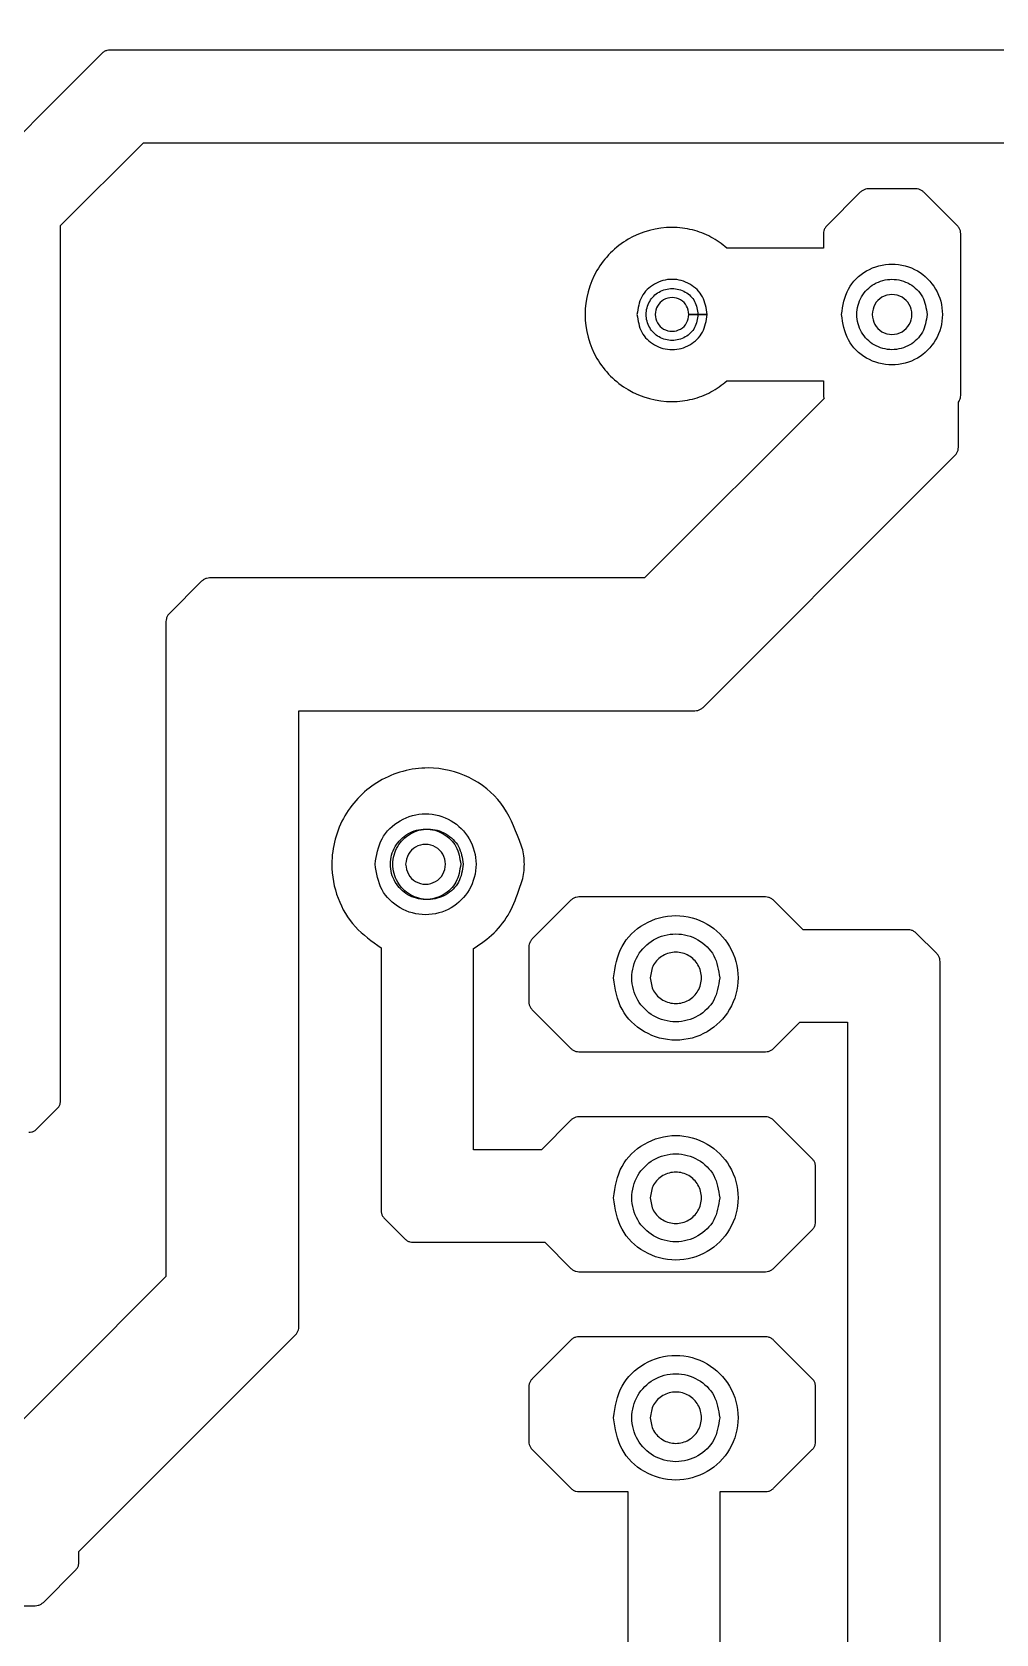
# Model space of a CAD drawing. Extents: x 3 to 107, y 3 to 87.
# Drawn here: x 17.96 to 29.1, y 43.29 to 61.79 of the extents above; entities that cross this region are included whole.
import ezdxf

# ---------------------------------------------------------------- set-up
doc = ezdxf.new("R2010")
doc.units = 0
doc.layers.add('ScottBernardi_VCdelay_PCB', color=7, linetype='CONTINUOUS')

msp = doc.modelspace()

# ---------------------------------------------------------------- linework, layer by layer
at = {"layer": 'ScottBernardi_VCdelay_PCB', "color": 7}
for points in [[(99.234272, 65.809989), (95.007642, 61.583006), (18.862322, 61.583006)], [(18.768836, 61.5442), (18.651008, 61.426372), (17.263181, 60.038544)], [(18.293292, 49.452036), (18.293292, 59.557003), (19.250378, 60.514089), (35.004375, 60.514089), (35.004375, 59.794069), (35.004375, 59.794069)], [(19.510375, 54.982533), (19.510375, 47.417214), (17.243425, 45.150264), (5.536847, 45.150264), (5.536847, 60.429422), (8.729133, 60.429422), (8.946797, 60.212111)], [(28.172481, 59.980689), (27.625322, 59.980689)], [(27.531836, 59.941883), (27.144839, 59.555239)], [(28.652964, 59.555239), (28.265967, 59.941883)], [(27.106033, 59.4614), (27.106033, 59.297006), (25.99055, 59.297006)], [(28.691769, 57.593794), (28.691769, 59.4614)], [(25.763361, 58.529714), (25.552047, 58.529714), (25.763361, 58.529714)], [(25.99055, 57.762422), (27.106033, 57.762422), (27.106033, 57.593794)], [(27.112736, 57.559928), (25.039814, 55.486653), (20.014494, 55.486653)], [(28.664958, 56.996542), (28.664958, 57.5183)], [(25.714325, 53.991228), (28.253972, 56.531228), (28.626153, 56.903056)], [(19.921008, 55.447847), (19.549181, 55.076019)], [(21.044958, 46.836542), (21.044958, 53.952422), (25.620486, 53.952422)], [(24.187503, 51.763436), (23.741239, 51.316819)], [(26.436461, 51.802242), (24.280989, 51.802242)], [(28.085344, 51.422653), (26.870731, 51.422653), (26.529947, 51.763436)], [(28.414486, 51.148544), (28.178831, 51.383847)], [(21.995694, 51.214867), (21.995694, 48.182036)], [(24.187503, 49.223436), (23.847072, 48.883006), (23.064611, 48.883006), (23.064611, 51.206047)], [(23.702433, 51.223333), (23.702433, 50.592214)], [(38.814375, 51.198992), (38.814375, 42.533006), (28.453292, 42.533006), (28.453292, 51.055058)], [(23.741239, 50.498728), (24.187503, 50.052464), (24.187503, 50.052464)], [(26.529947, 50.052464), (26.831925, 50.354089), (27.384375, 50.354089), (27.384375, 41.832036)], [(24.280989, 50.013658), (26.436461, 50.013658)], [(18.018831, 49.122894), (18.254486, 49.35855)], [(26.436461, 49.262242), (24.280989, 49.262242)], [(26.976564, 48.777172), (26.529947, 49.223436)], [(27.015369, 48.052567), (27.015369, 48.683686)], [(22.0345, 48.08855), (22.270156, 47.852894)], [(26.529947, 47.512464), (26.976564, 47.958728)], [(22.363642, 47.814089), (23.885878, 47.814089), (24.187503, 47.512464)], [(24.280989, 47.473658), (26.436461, 47.473658)], [(20.634325, 46.371228), (21.006153, 46.743056)], [(24.187503, 46.683789), (23.741239, 46.237172)], [(26.436461, 46.722594), (24.280989, 46.722594)], [(26.976564, 46.237172), (26.529947, 46.683789)], [(18.504958, 44.120506), (18.504958, 44.241861), (20.633619, 46.370875)], [(23.702433, 46.143686), (23.702433, 45.512567)], [(27.015369, 45.512567), (27.015369, 46.143686)], [(23.741239, 45.419081), (24.187503, 44.972817)], [(26.529947, 44.972817), (26.976564, 45.419081)], [(24.280989, 44.934011), (24.844375, 44.934011), (24.844375, 39.292036)], [(42.624375, 41.039344), (42.624375, 39.992653), (25.913292, 39.992653), (25.913292, 44.934011), (26.436461, 44.934011)], [(18.094325, 43.654839), (18.466153, 44.026667)], [(26.352147, 12.254089), (28.967289, 12.254089), (29.924375, 11.297003), (29.924375, 5.9563), (9.262533, 5.9563), (9.262533, 8.878711), (5.536847, 8.878711), (5.536847, 43.616033), (18.000486, 43.616033)]]:
    msp.add_lwpolyline(points, dxfattribs=at)
for points, knots in [([(18.862322, 61.583006), (18.850735, 61.582092), (18.827697, 61.580275), (18.795113, 61.566688), (18.777612, 61.55171), (18.768836, 61.5442)], [0, 0, 0, 0, 0.034731, 0.069054, 0.103576, 0.103576, 0.103576, 0.103576]), ([(27.625322, 59.980689), (27.613739, 59.979799), (27.590715, 59.978029), (27.558048, 59.964551), (27.540601, 59.949463), (27.531836, 59.941883)], [0, 0, 0, 0, 0.034721, 0.069014, 0.103632, 0.103632, 0.103632, 0.103632]), ([(28.265967, 59.941883), (28.257175, 59.949463), (28.239672, 59.964555), (28.207002, 59.977998), (28.18401, 59.97979), (28.172481, 59.980689)], [0, 0, 0, 0, 0.03468, 0.069045, 0.103611, 0.103611, 0.103611, 0.103611]), ([(25.99055, 59.297006), (25.930588, 59.342503), (25.809884, 59.434091), (25.591536, 59.515705), (25.26192, 59.55698), (24.830739, 59.440211), (24.447004, 59.056073), (24.30365, 58.529681), (24.447025, 58.003268), (24.830686, 57.618983), (25.261914, 57.502038), (25.591567, 57.543444), (25.809876, 57.625266), (25.930586, 57.716902), (25.99055, 57.762422)], [0, 0, 0, 0, 0.224862, 0.452647, 0.689308, 1.214824, 1.725267, 2.250719, 2.776259, 3.286822, 3.812362, 4.049034, 4.276881, 4.501794, 4.501794, 4.501794, 4.501794]), ([(27.144839, 59.555239), (27.137332, 59.546376), (27.122386, 59.52873), (27.108768, 59.496064), (27.106948, 59.472992), (27.106033, 59.4614)], [0, 0, 0, 0, 0.03472, 0.069127, 0.103871, 0.103871, 0.103871, 0.103871]), ([(28.691769, 59.4614), (28.690855, 59.472992), (28.689034, 59.496064), (28.675417, 59.52873), (28.660471, 59.546376), (28.652964, 59.555239)], [0, 0, 0, 0, 0.034744, 0.069151, 0.103871, 0.103871, 0.103871, 0.103871]), ([(27.314878, 58.529714), (27.330962, 58.427029), (27.362671, 58.224582), (27.594545, 58.001689), (27.897129, 57.918619), (28.202908, 58.001689), (28.425378, 58.224581), (28.508397, 58.529636), (28.425343, 58.834652), (28.202874, 59.057395), (27.897129, 59.140455), (27.594578, 59.057395), (27.362714, 58.834653), (27.330973, 58.632315), (27.314878, 58.529714)], [0, 0, 0, 0, 0.304625, 0.600576, 0.905137, 1.209697, 1.505649, 1.810273, 2.114659, 2.410545, 2.715102, 3.01966, 3.315546, 3.619931, 3.619931, 3.619931, 3.619931]), ([(25.763361, 58.529714), (25.752152, 58.601169), (25.730053, 58.74205), (25.568723, 58.897087), (25.357632, 58.95485), (25.146531, 58.897066), (24.985019, 58.742103), (24.962857, 58.601176), (24.951619, 58.529714)], [0, 0, 0, 0, 0.211974, 0.417928, 0.629902, 0.841963, 1.048038, 1.260036, 1.260036, 1.260036, 1.260036]), ([(28.304067, 58.529714), (28.292887, 58.601343), (28.270855, 58.742494), (28.109073, 58.897878), (27.89804, 58.955517), (27.684789, 58.897878), (27.52953, 58.742496), (27.471845, 58.52968), (27.529551, 58.316849), (27.684736, 58.161304), (27.89804, 58.103508), (28.109125, 58.161305), (28.270839, 58.316848), (28.292882, 58.45806), (28.304067, 58.529714)], [0, 0, 0, 0, 0.21246, 0.418673, 0.631132, 0.843592, 1.049805, 1.262265, 1.474813, 1.681146, 1.89363, 2.106113, 2.312447, 2.524995, 2.524995, 2.524995, 2.524995]), ([(25.657528, 58.529714), (25.649294, 58.582547), (25.633068, 58.686669), (25.51374, 58.801382), (25.357951, 58.843903), (25.200537, 58.801303), (25.085831, 58.686741), (25.043065, 58.529636), (25.085795, 58.372492), (25.200504, 58.257781), (25.357952, 58.215171), (25.513773, 58.257702), (25.633111, 58.372566), (25.649306, 58.476797), (25.657528, 58.529714)], [0, 0, 0, 0, 0.156707, 0.308835, 0.465714, 0.622529, 0.774834, 0.931585, 1.088576, 1.240944, 1.397763, 1.554645, 1.706839, 1.863785, 1.863785, 1.863785, 1.863785]), ([(25.657528, 58.529714), (25.649294, 58.582547), (25.633068, 58.686669), (25.51374, 58.801382), (25.357951, 58.843903), (25.200537, 58.801303), (25.085831, 58.686741), (25.043065, 58.529636), (25.085795, 58.372492), (25.200504, 58.257781), (25.357952, 58.215171), (25.513773, 58.257702), (25.633111, 58.372566), (25.649306, 58.476797), (25.657528, 58.529714)], [0, 0, 0, 0, 0.156707, 0.308835, 0.465714, 0.622529, 0.774834, 0.931585, 1.088576, 1.240944, 1.397763, 1.554645, 1.706839, 1.863785, 1.863785, 1.863785, 1.863785]), ([(25.552047, 58.529714), (25.546691, 58.495465), (25.536134, 58.427958), (25.458764, 58.353655), (25.357846, 58.326038), (25.255862, 58.353656), (25.181629, 58.427956), (25.15397, 58.52967), (25.181686, 58.631361), (25.255842, 58.705674), (25.357846, 58.733438), (25.458784, 58.705673), (25.536075, 58.631363), (25.546675, 58.563904), (25.552047, 58.529714)], [0, 0, 0, 0, 0.101593, 0.200247, 0.30184, 0.403433, 0.502087, 0.60368, 0.705122, 0.803831, 0.905444, 1.007058, 1.105767, 1.207209, 1.207209, 1.207209, 1.207209]), ([(27.667656, 58.529714), (27.673998, 58.570197), (27.686505, 58.650038), (27.777993, 58.737992), (27.897455, 58.770752), (28.018175, 58.737993), (28.105965, 58.650037), (28.138682, 58.529636), (28.106001, 58.409196), (28.018208, 58.321091), (27.897455, 58.288321), (27.77796, 58.321091), (27.686463, 58.409197), (27.673986, 58.489147), (27.667656, 58.529714)], [0, 0, 0, 0, 0.1201, 0.236862, 0.357134, 0.477407, 0.594168, 0.714269, 0.834609, 0.951435, 1.071711, 1.191986, 1.308813, 1.429153, 1.429153, 1.429153, 1.429153]), ([(24.951619, 58.529714), (24.962862, 58.458227), (24.985036, 58.317239), (25.146478, 58.162117), (25.357632, 58.104175), (25.568776, 58.162096), (25.730036, 58.317292), (25.752147, 58.458234), (25.763361, 58.529714)], [0, 0, 0, 0, 0.212086, 0.418281, 0.630366, 0.842364, 1.048439, 1.2605, 1.2605, 1.2605, 1.2605]), ([(27.106033, 57.593794), (27.106281, 57.589934), (27.106776, 57.582211), (27.109718, 57.571012), (27.111734, 57.563608), (27.112736, 57.559928)], [0, 0, 0, 0, 0.011577, 0.023162, 0.034613, 0.034613, 0.034613, 0.034613]), ([(28.664958, 57.5183), (28.669898, 57.52589), (28.679733, 57.541002), (28.689679, 57.566631), (28.69107, 57.584703), (28.691769, 57.593794)], [0, 0, 0, 0, 0.027149, 0.054055, 0.081291, 0.081291, 0.081291, 0.081291]), ([(28.626153, 56.903056), (28.633663, 56.911831), (28.648641, 56.929332), (28.662228, 56.961917), (28.664045, 56.984955), (28.664958, 56.996542)], [0, 0, 0, 0, 0.034522, 0.068845, 0.103576, 0.103576, 0.103576, 0.103576]), ([(20.014494, 55.486653), (20.002989, 55.485757), (19.980043, 55.48397), (19.947422, 55.470456), (19.929856, 55.455421), (19.921008, 55.447847)], [0, 0, 0, 0, 0.034487, 0.06878, 0.103585, 0.103585, 0.103585, 0.103585]), ([(19.549181, 55.076019), (19.54167, 55.067244), (19.526693, 55.049743), (19.513105, 55.017158), (19.511289, 54.99412), (19.510375, 54.982533)], [0, 0, 0, 0, 0.034522, 0.068845, 0.103576, 0.103576, 0.103576, 0.103576]), ([(25.620486, 53.952422), (25.632078, 53.953337), (25.65515, 53.955157), (25.687816, 53.968775), (25.705462, 53.983721), (25.714325, 53.991228)], [0, 0, 0, 0, 0.034744, 0.069151, 0.103871, 0.103871, 0.103871, 0.103871]), ([(23.594836, 52.454528), (23.535262, 52.605446), (23.41715, 52.904657), (23.023404, 53.216194), (22.508242, 53.336951), (21.956126, 53.186455), (21.531377, 52.762247), (21.389777, 52.239616), (21.475555, 51.784604), (21.678044, 51.438119), (21.889895, 51.289225), (21.995694, 51.214867)], [0, 0, 0, 0, 0.479822, 0.951297, 1.439329, 2.020598, 2.585126, 3.166159, 3.565004, 3.95021, 4.334497, 4.334497, 4.334497, 4.334497]), ([(21.92655, 52.179714), (21.942634, 52.077029), (21.974343, 51.874582), (22.206218, 51.651689), (22.508801, 51.568619), (22.81458, 51.651689), (23.037051, 51.874581), (23.120069, 52.179636), (23.037015, 52.484652), (22.814546, 52.707395), (22.508802, 52.790455), (22.20625, 52.707395), (21.974386, 52.484653), (21.942645, 52.282315), (21.92655, 52.179714)], [0, 0, 0, 0, 0.304625, 0.600576, 0.905137, 1.209697, 1.505649, 1.810273, 2.114659, 2.410545, 2.715102, 3.01966, 3.315546, 3.619931, 3.619931, 3.619931, 3.619931]), ([(22.915739, 52.179714), (22.904559, 52.251343), (22.882527, 52.392494), (22.720745, 52.547878), (22.509712, 52.605517), (22.296461, 52.547878), (22.141202, 52.392496), (22.083517, 52.17968), (22.141224, 51.966849), (22.296408, 51.811304), (22.509712, 51.753508), (22.720798, 51.811305), (22.882511, 51.966848), (22.904554, 52.10806), (22.915739, 52.179714)], [0, 0, 0, 0, 0.21246, 0.418673, 0.631132, 0.843592, 1.049805, 1.262265, 1.474813, 1.681146, 1.89363, 2.106113, 2.312447, 2.524995, 2.524995, 2.524995, 2.524995]), ([(22.945019, 52.179714), (22.933811, 52.251345), (22.911723, 52.392514), (22.749914, 52.547822), (22.538872, 52.605521), (22.325546, 52.547914), (22.170139, 52.392529), (22.112443, 52.17968), (22.170161, 51.966816), (22.325493, 51.811268), (22.538872, 51.753504), (22.749966, 51.811361), (22.911706, 51.966828), (22.933806, 52.108058), (22.945019, 52.179714)], [0, 0, 0, 0, 0.21248, 0.418749, 0.631057, 0.843756, 1.050034, 1.262497, 1.475049, 1.681447, 1.89417, 2.106502, 2.312891, 2.525459, 2.525459, 2.525459, 2.525459]), ([(22.279328, 52.179714), (22.28567, 52.220197), (22.298178, 52.300038), (22.389665, 52.387992), (22.509127, 52.420752), (22.629847, 52.387993), (22.717637, 52.300037), (22.750354, 52.179636), (22.717673, 52.059196), (22.62988, 51.971091), (22.509127, 51.938321), (22.389633, 51.971091), (22.298135, 52.059197), (22.285658, 52.139147), (22.279328, 52.179714)], [0, 0, 0, 0, 0.1201, 0.236862, 0.357134, 0.477407, 0.594168, 0.714269, 0.834609, 0.951435, 1.071711, 1.191986, 1.308813, 1.429153, 1.429153, 1.429153, 1.429153]), ([(23.594836, 51.904547), (23.60581, 51.933379), (23.627931, 51.991497), (23.6462, 52.084289), (23.652792, 52.179658), (23.646186, 52.275019), (23.627956, 52.367705), (23.605813, 52.425753), (23.594836, 52.454528)], [0, 0, 0, 0, 0.092412, 0.18628, 0.282452, 0.378455, 0.47231, 0.564562, 0.564562, 0.564562, 0.564562]), ([(23.064611, 51.206047), (23.146533, 51.261994), (23.310836, 51.374203), (23.495469, 51.618519), (23.561512, 51.808623), (23.594836, 51.904547)], [0, 0, 0, 0, 0.296348, 0.594357, 0.89789, 0.89789, 0.89789, 0.89789]), ([(24.280989, 51.802242), (24.269456, 51.801319), (24.24645, 51.799479), (24.213863, 51.785928), (24.196306, 51.770947), (24.187503, 51.763436)], [0, 0, 0, 0, 0.034575, 0.068971, 0.103555, 0.103555, 0.103555, 0.103555]), ([(26.529947, 51.763436), (26.521171, 51.770946), (26.50367, 51.785924), (26.471086, 51.799511), (26.448048, 51.801328), (26.436461, 51.802242)], [0, 0, 0, 0, 0.034522, 0.068845, 0.103576, 0.103576, 0.103576, 0.103576]), ([(24.680333, 50.867381), (24.700187, 50.740607), (24.739326, 50.490687), (25.025746, 50.215635), (25.399371, 50.113256), (25.776952, 50.215657), (26.051939, 50.490633), (26.154549, 50.867381), (26.051939, 51.244128), (25.776952, 51.519104), (25.399371, 51.621505), (25.025746, 51.519126), (24.739326, 51.244075), (24.700187, 50.994154), (24.680333, 50.867381)], [0, 0, 0, 0, 0.376067, 0.741375, 1.117442, 1.493597, 1.859025, 2.235116, 2.611207, 2.976635, 3.35279, 3.728857, 4.094165, 4.470232, 4.470232, 4.470232, 4.470232]), ([(23.741239, 51.316819), (23.733729, 51.308044), (23.718751, 51.290543), (23.705164, 51.257958), (23.703347, 51.23492), (23.702433, 51.223333)], [0, 0, 0, 0, 0.034522, 0.068845, 0.103576, 0.103576, 0.103576, 0.103576]), ([(25.908, 50.867381), (25.894009, 50.956858), (25.866427, 51.133249), (25.664278, 51.327487), (25.400467, 51.399683), (25.133881, 51.327487), (24.939894, 51.133247), (24.867715, 50.867336), (24.939837, 50.601403), (25.133901, 50.407176), (25.400467, 50.335127), (25.664258, 50.407175), (25.866485, 50.601405), (25.894025, 50.777845), (25.908, 50.867381)], [0, 0, 0, 0, 0.265423, 0.523245, 0.78884, 1.054435, 1.312257, 1.57768, 1.843255, 2.101021, 2.366596, 2.63217, 2.889937, 3.155511, 3.155511, 3.155511, 3.155511]), ([(28.178831, 51.383847), (28.170039, 51.391427), (28.152536, 51.406518), (28.119866, 51.419961), (28.096874, 51.421754), (28.085344, 51.422653)], [0, 0, 0, 0, 0.03468, 0.069045, 0.103611, 0.103611, 0.103611, 0.103611]), ([(25.103667, 50.867381), (25.111852, 50.919569), (25.127992, 51.02247), (25.245917, 51.135706), (25.399727, 51.177918), (25.555159, 51.135706), (25.668311, 51.022468), (25.710535, 50.867336), (25.668369, 50.712182), (25.555139, 50.598957), (25.399727, 50.556891), (25.245937, 50.598956), (25.127933, 50.712184), (25.111836, 50.815134), (25.103667, 50.867381)], [0, 0, 0, 0, 0.15482, 0.305267, 0.460088, 0.614908, 0.765355, 0.920175, 1.075147, 1.225539, 1.380338, 1.535138, 1.68553, 1.840501, 1.840501, 1.840501, 1.840501]), ([(28.453292, 51.055058), (28.452369, 51.066591), (28.450529, 51.089597), (28.436978, 51.122184), (28.421997, 51.139742), (28.414486, 51.148544)], [0, 0, 0, 0, 0.034575, 0.068971, 0.103555, 0.103555, 0.103555, 0.103555]), ([(23.702433, 50.592214), (23.703356, 50.580681), (23.705196, 50.557675), (23.718747, 50.525088), (23.733728, 50.507531), (23.741239, 50.498728)], [0, 0, 0, 0, 0.034575, 0.068971, 0.103555, 0.103555, 0.103555, 0.103555]), ([(24.187503, 50.052464), (24.196306, 50.044953), (24.213863, 50.029972), (24.24645, 50.016421), (24.269456, 50.014581), (24.280989, 50.013658)], [0, 0, 0, 0, 0.034585, 0.06898, 0.103555, 0.103555, 0.103555, 0.103555]), ([(26.436461, 50.013658), (26.448048, 50.014572), (26.471086, 50.016389), (26.50367, 50.029976), (26.521171, 50.044954), (26.529947, 50.052464)], [0, 0, 0, 0, 0.034731, 0.069054, 0.103576, 0.103576, 0.103576, 0.103576]), ([(18.254486, 49.35855), (18.261996, 49.367326), (18.276974, 49.384827), (18.290561, 49.417411), (18.292378, 49.440449), (18.293292, 49.452036)], [0, 0, 0, 0, 0.034522, 0.068845, 0.103576, 0.103576, 0.103576, 0.103576]), ([(24.280989, 49.262242), (24.26946, 49.261343), (24.246468, 49.25955), (24.213798, 49.246107), (24.196294, 49.231016), (24.187503, 49.223436)], [0, 0, 0, 0, 0.034565, 0.068931, 0.103611, 0.103611, 0.103611, 0.103611]), ([(26.529947, 49.223436), (26.521183, 49.231016), (26.503736, 49.246103), (26.471068, 49.259582), (26.448044, 49.261351), (26.436461, 49.262242)], [0, 0, 0, 0, 0.034618, 0.068911, 0.103632, 0.103632, 0.103632, 0.103632]), ([(17.925344, 49.084089), (17.936928, 49.084979), (17.959951, 49.086749), (17.992619, 49.100227), (18.010066, 49.115315), (18.018831, 49.122894)], [0, 0, 0, 0, 0.034721, 0.069014, 0.103632, 0.103632, 0.103632, 0.103632]), ([(24.680333, 48.327381), (24.700187, 48.200607), (24.739326, 47.950687), (25.025746, 47.675635), (25.399371, 47.573256), (25.776952, 47.675657), (26.051939, 47.950633), (26.154549, 48.327381), (26.051939, 48.704128), (25.776952, 48.979104), (25.399371, 49.081505), (25.025746, 48.979126), (24.739326, 48.704075), (24.700187, 48.454154), (24.680333, 48.327381)], [0, 0, 0, 0, 0.376067, 0.741375, 1.117442, 1.493597, 1.859025, 2.235116, 2.611207, 2.976635, 3.35279, 3.728857, 4.094165, 4.470232, 4.470232, 4.470232, 4.470232]), ([(25.908, 48.327381), (25.894025, 48.416917), (25.866485, 48.593356), (25.664258, 48.787586), (25.400467, 48.859634), (25.133903, 48.787586), (24.93983, 48.593356), (24.867728, 48.327381), (24.93983, 48.061405), (25.133903, 47.867175), (25.400467, 47.795127), (25.664258, 47.867175), (25.866485, 48.061405), (25.894025, 48.237845), (25.908, 48.327381)], [0, 0, 0, 0, 0.265574, 0.523341, 0.788916, 1.05449, 1.312257, 1.577831, 1.843406, 2.101172, 2.366747, 2.632321, 2.890088, 3.155662, 3.155662, 3.155662, 3.155662]), ([(27.015369, 48.683686), (27.01445, 48.695195), (27.012615, 48.718156), (26.998993, 48.750693), (26.984068, 48.768313), (26.976564, 48.777172)], [0, 0, 0, 0, 0.034498, 0.068821, 0.10353, 0.10353, 0.10353, 0.10353]), ([(25.103667, 48.327381), (25.111852, 48.379569), (25.127992, 48.48247), (25.245917, 48.595706), (25.399727, 48.637919), (25.555161, 48.595706), (25.668304, 48.48247), (25.710549, 48.327381), (25.668304, 48.172291), (25.555161, 48.059055), (25.399727, 48.016842), (25.245917, 48.059055), (25.127992, 48.172291), (25.111852, 48.275193), (25.103667, 48.327381)], [0, 0, 0, 0, 0.15482, 0.305267, 0.460088, 0.614908, 0.765355, 0.920175, 1.074996, 1.225443, 1.380263, 1.535083, 1.68553, 1.840351, 1.840351, 1.840351, 1.840351]), ([(21.995694, 48.182036), (21.996608, 48.170449), (21.998425, 48.147411), (22.012012, 48.114827), (22.02699, 48.097326), (22.0345, 48.08855)], [0, 0, 0, 0, 0.034731, 0.069054, 0.103576, 0.103576, 0.103576, 0.103576]), ([(26.976564, 47.958728), (26.984071, 47.967591), (26.999017, 47.985237), (27.012634, 48.017903), (27.014455, 48.040975), (27.015369, 48.052567)], [0, 0, 0, 0, 0.03472, 0.069127, 0.103871, 0.103871, 0.103871, 0.103871]), ([(22.270156, 47.852894), (22.27892, 47.845315), (22.296367, 47.830227), (22.329035, 47.816749), (22.352058, 47.814979), (22.363642, 47.814089)], [0, 0, 0, 0, 0.034618, 0.068911, 0.103632, 0.103632, 0.103632, 0.103632]), ([(24.187503, 47.512464), (24.196306, 47.504953), (24.213863, 47.489972), (24.24645, 47.476421), (24.269456, 47.474581), (24.280989, 47.473658)], [0, 0, 0, 0, 0.034585, 0.06898, 0.103555, 0.103555, 0.103555, 0.103555]), ([(26.436461, 47.473658), (26.448048, 47.474572), (26.471086, 47.476389), (26.50367, 47.489976), (26.521171, 47.504954), (26.529947, 47.512464)], [0, 0, 0, 0, 0.034731, 0.069054, 0.103576, 0.103576, 0.103576, 0.103576]), ([(21.006153, 46.743056), (21.013664, 46.751858), (21.028644, 46.769416), (21.042196, 46.802003), (21.044036, 46.825009), (21.044958, 46.836542)], [0, 0, 0, 0, 0.034585, 0.06898, 0.103555, 0.103555, 0.103555, 0.103555]), ([(24.280989, 46.722594), (24.269456, 46.721672), (24.24645, 46.719832), (24.213863, 46.70628), (24.196306, 46.6913), (24.187503, 46.683789)], [0, 0, 0, 0, 0.034575, 0.068971, 0.103555, 0.103555, 0.103555, 0.103555]), ([(26.529947, 46.683789), (26.521171, 46.691299), (26.50367, 46.706277), (26.471086, 46.719864), (26.448048, 46.721681), (26.436461, 46.722594)], [0, 0, 0, 0, 0.034522, 0.068845, 0.103576, 0.103576, 0.103576, 0.103576]), ([(24.680333, 45.787381), (24.700187, 45.660607), (24.739326, 45.410687), (25.025746, 45.135635), (25.399371, 45.033256), (25.776952, 45.135657), (26.051939, 45.410633), (26.154549, 45.787381), (26.051939, 46.164128), (25.776952, 46.439104), (25.399371, 46.541505), (25.025746, 46.439126), (24.739326, 46.164075), (24.700187, 45.914154), (24.680333, 45.787381)], [0, 0, 0, 0, 0.376067, 0.741375, 1.117442, 1.493597, 1.859025, 2.235116, 2.611207, 2.976635, 3.35279, 3.728857, 4.094165, 4.470232, 4.470232, 4.470232, 4.470232]), ([(20.633619, 46.370875), (20.633708, 46.37087), (20.633867, 46.370862), (20.634116, 46.371), (20.634244, 46.371139), (20.634325, 46.371228)], [0, 0, 0, 0, 0.000262, 0.000466, 0.000827, 0.000827, 0.000827, 0.000827]), ([(25.908, 45.787381), (25.894025, 45.876917), (25.866485, 46.053356), (25.664258, 46.247586), (25.400467, 46.319634), (25.133903, 46.247586), (24.93983, 46.053356), (24.867728, 45.787381), (24.93983, 45.521405), (25.133903, 45.327175), (25.400467, 45.255127), (25.664258, 45.327175), (25.866485, 45.521405), (25.894025, 45.697845), (25.908, 45.787381)], [0, 0, 0, 0, 0.265574, 0.523341, 0.788916, 1.05449, 1.312257, 1.577831, 1.843406, 2.101172, 2.366747, 2.632321, 2.890088, 3.155662, 3.155662, 3.155662, 3.155662]), ([(23.741239, 46.237172), (23.733729, 46.228396), (23.718751, 46.210895), (23.705164, 46.178311), (23.703347, 46.155273), (23.702433, 46.143686)], [0, 0, 0, 0, 0.034522, 0.068845, 0.103576, 0.103576, 0.103576, 0.103576]), ([(25.103667, 45.787381), (25.111852, 45.839569), (25.127992, 45.94247), (25.245917, 46.055706), (25.399727, 46.097919), (25.555161, 46.055706), (25.668304, 45.94247), (25.710549, 45.787381), (25.668304, 45.632291), (25.555161, 45.519055), (25.399727, 45.476842), (25.245917, 45.519055), (25.127992, 45.632291), (25.111852, 45.735193), (25.103667, 45.787381)], [0, 0, 0, 0, 0.15482, 0.305267, 0.460088, 0.614908, 0.765355, 0.920175, 1.074996, 1.225443, 1.380263, 1.535083, 1.68553, 1.840351, 1.840351, 1.840351, 1.840351]), ([(27.015369, 46.143686), (27.014456, 46.155273), (27.012639, 46.178311), (26.999052, 46.210895), (26.984074, 46.228396), (26.976564, 46.237172)], [0, 0, 0, 0, 0.034731, 0.069054, 0.103576, 0.103576, 0.103576, 0.103576]), ([(23.702433, 45.512567), (23.703347, 45.50098), (23.705164, 45.477942), (23.718751, 45.445357), (23.733729, 45.427856), (23.741239, 45.419081)], [0, 0, 0, 0, 0.034731, 0.069054, 0.103576, 0.103576, 0.103576, 0.103576]), ([(26.976564, 45.419081), (26.984074, 45.427856), (26.999052, 45.445357), (27.012639, 45.477942), (27.014456, 45.50098), (27.015369, 45.512567)], [0, 0, 0, 0, 0.034522, 0.068845, 0.103576, 0.103576, 0.103576, 0.103576]), ([(24.187503, 44.972817), (24.196294, 44.965237), (24.213798, 44.950145), (24.246468, 44.936702), (24.26946, 44.93491), (24.280989, 44.934011)], [0, 0, 0, 0, 0.03468, 0.069045, 0.103611, 0.103611, 0.103611, 0.103611]), ([(26.436461, 44.934011), (26.448044, 44.934901), (26.471068, 44.936671), (26.503736, 44.950149), (26.521183, 44.965237), (26.529947, 44.972817)], [0, 0, 0, 0, 0.034721, 0.069014, 0.103632, 0.103632, 0.103632, 0.103632]), ([(18.466153, 44.026667), (18.473659, 44.035529), (18.488605, 44.053175), (18.502223, 44.085842), (18.504044, 44.108914), (18.504958, 44.120506)], [0, 0, 0, 0, 0.03472, 0.069127, 0.103871, 0.103871, 0.103871, 0.103871]), ([(18.000486, 43.616033), (18.012074, 43.616924), (18.035132, 43.618698), (18.067881, 43.632206), (18.085473, 43.647263), (18.094325, 43.654839)], [0, 0, 0, 0, 0.034734, 0.069111, 0.103926, 0.103926, 0.103926, 0.103926])]:
    msp.add_open_spline(points, degree=3, knots=knots, dxfattribs=at)

doc.saveas('drawing.dxf')
